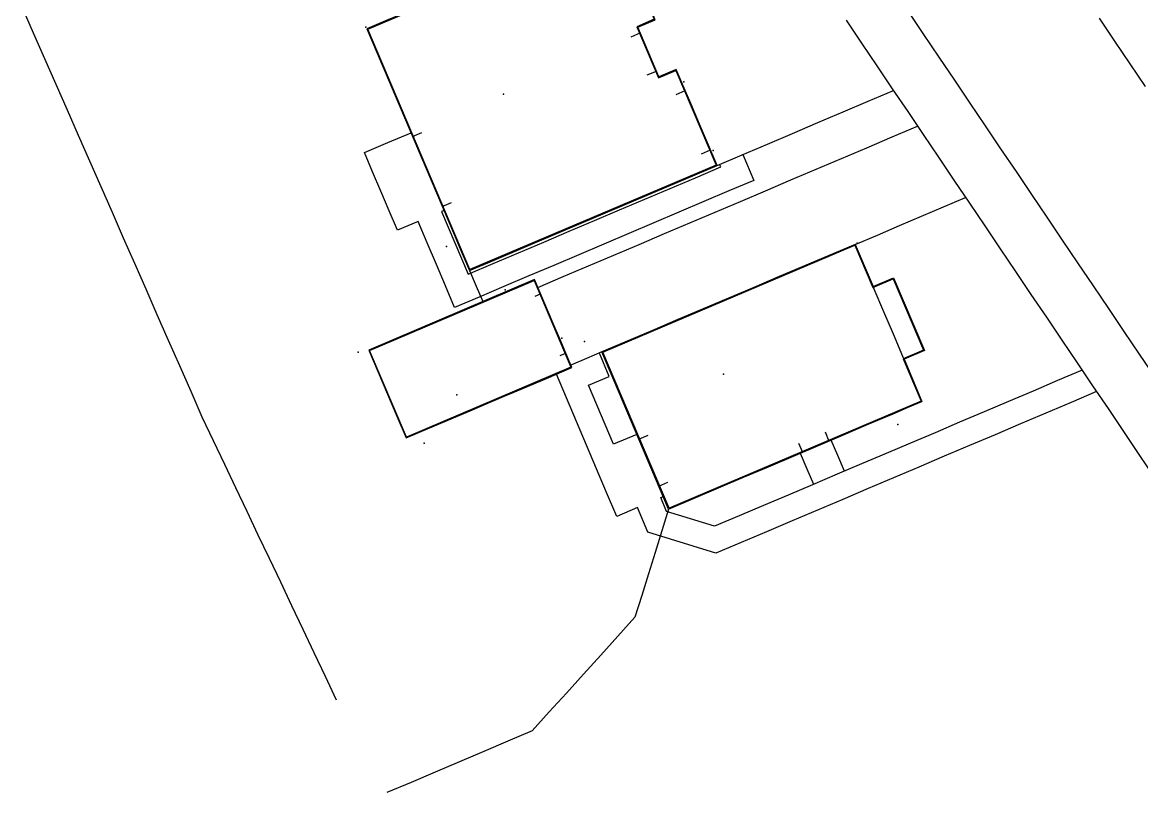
# Model space of a CAD drawing. Header units: metres. Extents: x 337936 to 338469, y 373266 to 374026.
# Drawn here: x 338021.15 to 338060.91, y 373618.78 to 373646.15 of the extents above; entities that cross this region are included whole.
import ezdxf

# ---------------------------------------------------------------- set-up
doc = ezdxf.new("R2010")
doc.units = ezdxf.units.M
for name, color, linetype in [('3D_LINES', 3, 'Continuous'), ('3D_Points', 1, 'Continuous'), ('PLOTS EXTERNAL LEVEL', 6, 'Continuous'), ('PLOTS FFL', 5, 'Continuous')]:
    doc.layers.add(name, color=color, linetype=linetype)

msp = doc.modelspace()

# ---------------------------------------------------------------- linework, layer by layer
at = {"layer": '3D_LINES'}
for points in [[(338032.314, 373622.072, 0), (338031.916, 373622.91, 0), (338031.518, 373623.747, 0), (338031.121, 373624.585, 0), (338030.723, 373625.422, 0), (338030.325, 373626.26, 0), (338029.927, 373627.097, 0), (338029.529, 373627.935, 0), (338029.132, 373628.772, 0), (338028.734, 373629.61, 0), (338028.336, 373630.447, 0), (338027.938, 373631.285, 0), (338027.54, 373632.123, 0), (338027.141, 373633.032, 0), (338026.741, 373633.941, 0), (338026.342, 373634.85, 0), (338025.942, 373635.76, 0), (338025.543, 373636.669, 0), (338025.143, 373637.578, 0), (338024.744, 373638.487, 0), (338024.344, 373639.396, 0), (338023.945, 373640.306, 0), (338023.545, 373641.215, 0), (338023.145, 373642.124, 0), (338022.746, 373643.033, 0), (338022.346, 373643.943, 0), (338021.947, 373644.852, 0), (338021.547, 373645.761, 0), (338021.148, 373646.67, 0)], [(338052.618, 373646.531, 33.936), (338053.166, 373645.72, 33.925), (338053.713, 373644.908, 33.913), (338054.261, 373644.096, 33.902), (338054.808, 373643.284, 33.891), (338055.356, 373642.473, 33.875), (338055.903, 373641.661, 33.855), (338056.451, 373640.849, 33.836), (338056.998, 373640.037, 33.817), (338057.546, 373639.226, 33.798), (338058.093, 373638.414, 33.797), (338058.641, 373637.602, 33.797), (338059.188, 373636.79, 33.796), (338059.736, 373635.979, 33.796), (338060.283, 373635.167, 33.795), (338060.831, 373634.355, 33.794), (338061.378, 373633.543, 33.785)], [(338034.22, 373646.271, 33.909), (338033.391, 373645.919, 33.909), (338033.755, 373645.061, 33.897), (338034.12, 373644.202, 33.885), (338034.484, 373643.343, 33.873), (338034.849, 373642.485, 33.862), (338035.213, 373641.626, 33.85), (338035.578, 373640.767, 33.838), (338035.942, 373639.909, 33.826), (338036.307, 373639.05, 33.814), (338036.671, 373638.191, 33.802), (338037.036, 373637.333, 33.81), (338037.915, 373637.706, 33.818), (338038.794, 373638.079, 33.826), (338039.674, 373638.453, 33.834), (338040.553, 373638.826, 33.842), (338041.432, 373639.199, 33.85), (338042.312, 373639.572, 33.858), (338043.191, 373639.946, 33.866), (338044.07, 373640.319, 33.873), (338044.95, 373640.692, 33.881), (338045.829, 373641.065, 33.889), (338045.517, 373641.8, 33.896), (338045.205, 373642.535, 33.901), (338044.893, 373643.27, 33.906), (338044.582, 373644.005, 33.911), (338044.382, 373644.474, 33.911), (338043.761, 373644.21, 33.911), (338043.385, 373645.095, 33.911), (338043.01, 373645.98, 33.911)], [(338050.412, 373646.225, 33.382), (338050.96, 373645.413, 33.382), (338051.507, 373644.601, 33.382), (338052.055, 373643.789, 33.382), (338052.603, 373642.978, 33.382), (338053.15, 373642.166, 33.382), (338053.698, 373641.354, 33.382), (338054.245, 373640.542, 33.382), (338054.793, 373639.731, 33.382), (338055.34, 373638.919, 33.382), (338055.888, 373638.107, 33.382), (338056.435, 373637.296, 33.382), (338056.983, 373636.484, 33.382), (338057.53, 373635.672, 33.382), (338058.078, 373634.86, 33.382), (338058.625, 373634.049, 33.382), (338059.173, 373633.237, 33.382), (338059.72, 373632.425, 33.382), (338060.268, 373631.613, 33.382), (338060.815, 373630.802, 33.382), (338061.363, 373629.99, 33.382)], [(338061.05, 373643.866, 33.868), (338060.504, 373644.675, 33.887), (338059.958, 373645.485, 33.906), (338059.412, 373646.294, 33.925)], [(338042.773, 373645.635, 33.927), (338043.098, 373645.773, 33.919)], [(338043.349, 373644.279, 33.927), (338043.673, 373644.417, 33.919)], [(338044.376, 373643.587, 33.909), (338044.7, 373643.725, 33.909)], [(338045.829, 373641.065, 33.856), (338046.724, 373641.445, 33.857), (338047.62, 373641.825, 33.869), (338048.515, 373642.206, 33.875), (338049.411, 373642.586, 33.88), (338050.307, 373642.966, 33.886), (338051.202, 373643.346, 33.891), (338052.098, 373643.726, 33.897)], [(338039.463, 373636.733, 33.827), (338040.362, 373637.115, 33.83), (338041.261, 373637.497, 33.832), (338042.161, 373637.879, 33.835), (338043.06, 373638.26, 33.837), (338043.959, 373638.642, 33.846), (338044.858, 373639.024, 33.865), (338045.758, 373639.406, 33.884), (338046.657, 373639.787, 33.864), (338047.556, 373640.169, 33.843), (338048.456, 373640.551, 33.851), (338049.355, 373640.932, 33.857), (338050.254, 373641.314, 33.862), (338051.154, 373641.696, 33.868), (338052.053, 373642.078, 33.873), (338052.952, 373642.459, 33.879)], [(338046.749, 373641.456, 33.803), (338047.14, 373640.535, 33.803), (338046.251, 373640.158, 33.803), (338045.362, 373639.781, 33.803), (338044.472, 373639.403, 33.803), (338043.583, 373639.026, 33.803), (338042.694, 373638.648, 33.803), (338041.805, 373638.271, 33.803), (338040.916, 373637.893, 33.803), (338040.027, 373637.516, 33.803), (338039.138, 373637.139, 33.803), (338038.248, 373636.761, 33.803), (338037.377, 373636.391, 33.803), (338036.506, 373636.022, 33.803), (338036.182, 373636.786, 33.803), (338035.857, 373637.55, 33.803), (338035.533, 373638.314, 33.803), (338035.209, 373639.078, 33.803), (338034.472, 373638.765, 33.803), (338034.179, 373639.455, 33.803), (338033.886, 373640.146, 33.803), (338033.593, 373640.836, 33.803), (338033.3, 373641.527, 33.803), (338034.128, 373641.878, 33.803), (338034.957, 373642.23, 33.803), (338035.25, 373641.539, 33.803), (338035.543, 373640.849, 33.803), (338035.836, 373640.159, 33.803), (338036.129, 373639.468, 33.803), (338036.037, 373639.429, 33.803), (338036.274, 373638.871, 33.803), (338036.511, 373638.313, 33.802), (338036.747, 373637.757, 33.802), (338036.983, 373637.202, 33.802), (338037.88, 373637.583, 33.802), (338038.778, 373637.964, 33.802), (338039.676, 373638.345, 33.802), (338040.574, 373638.726, 33.802), (338041.471, 373639.107, 33.802), (338042.369, 373639.488, 33.802), (338043.267, 373639.869, 33.802), (338044.164, 373640.25, 33.802), (338045.062, 373640.631, 33.802), (338045.96, 373641.012, 33.802), (338045.921, 373641.104, 33.802)], [(338035.013, 373642.097, 33.873), (338035.338, 373642.235, 33.89)], [(338045.271, 373641.479, 33.898), (338045.595, 373641.617, 33.898)], [(338036.068, 373639.611, 33.855), (338036.393, 373639.749, 33.872)], [(338050.74, 373638.261, 33.797), (338051.524, 373638.594, 33.797), (338052.309, 373638.927, 33.797), (338053.093, 373639.26, 33.797), (338053.877, 373639.593, 33.797), (338054.661, 373639.926, 33.797)], [(338044.109, 373628.858, 33.803), (338044.996, 373629.234, 33.803), (338045.883, 373629.611, 33.803), (338046.77, 373629.987, 33.803), (338047.657, 373630.364, 33.803), (338048.544, 373630.74, 33.803), (338049.43, 373631.117, 33.803), (338050.317, 373631.493, 33.803), (338051.204, 373631.87, 33.803), (338052.091, 373632.246, 33.803), (338052.601, 373632.462, 33.802), (338053.11, 373632.679, 33.802), (338052.771, 373633.476, 33.801), (338052.433, 373634.274, 33.8), (338052.094, 373635.071, 33.8), (338051.756, 373635.869, 33.799), (338051.417, 373636.666, 33.798), (338051.079, 373637.464, 33.797), (338050.74, 373638.261, 33.797), (338049.84, 373637.879, 33.797), (338048.94, 373637.497, 33.797), (338048.04, 373637.115, 33.797), (338047.14, 373636.733, 33.797), (338046.24, 373636.351, 33.797), (338045.34, 373635.969, 33.797), (338044.44, 373635.587, 33.797), (338043.54, 373635.205, 33.797), (338042.64, 373634.823, 33.797), (338041.74, 373634.441, 33.797)], [(338037.036, 373637.333, 33.825), (338037.27, 373636.78, 33.825), (338037.504, 373636.228, 33.825)], [(338033.452, 373634.508, 33.601), (338033.784, 373633.727, 33.6), (338034.115, 373632.945, 33.599), (338034.447, 373632.164, 33.598), (338034.778, 373631.383, 33.597), (338035.252, 373631.584, 33.596), (338036.156, 373631.967, 33.626), (338037.059, 373632.351, 33.655), (338037.962, 373632.734, 33.685), (338038.866, 373633.118, 33.714), (338039.769, 373633.501, 33.743), (338040.672, 373633.884, 33.773), (338040.456, 373634.394, 33.789), (338040.239, 373634.903, 33.806), (338039.941, 373635.605, 33.806), (338039.643, 373636.308, 33.806), (338039.345, 373637.01, 33.806)], [(338051.378, 373636.76, 33.82), (338052.102, 373637.067, 33.818), (338052.467, 373636.208, 33.818), (338052.832, 373635.348, 33.818), (338053.197, 373634.488, 33.818), (338052.473, 373634.18, 33.821)], [(338039.363, 373636.417, 33.826), (338039.561, 373636.501, 33.827)], [(338040.258, 373634.309, 33.8), (338040.456, 373634.393, 33.8)], [(338041.74, 373634.441, 33.841), (338041.187, 373634.206, 33.821), (338040.635, 373633.972, 33.8)], [(338058.8, 373633.79, 33.801), (338057.929, 373633.42, 33.804), (338057.058, 373633.051, 33.806), (338056.188, 373632.681, 33.808), (338055.317, 373632.312, 33.811), (338054.446, 373631.942, 33.813), (338053.575, 373631.572, 33.814), (338052.705, 373631.203, 33.814), (338051.834, 373630.833, 33.794), (338050.963, 373630.464, 33.774), (338050.093, 373630.094, 33.755), (338049.222, 373629.724, 33.735), (338048.351, 373629.355, 33.715), (338047.48, 373628.985, 33.695), (338046.61, 373628.616, 33.675), (338045.739, 373628.246, 33.655), (338044.887, 373628.511, 33.651), (338044.035, 373628.776, 33.647), (338043.829, 373629.263, 33.656), (338043.921, 373629.302, 33.658), (338043.609, 373630.039, 33.673), (338043.296, 373630.775, 33.687), (338042.983, 373631.511, 33.703), (338042.155, 373631.16, 33.683), (338041.857, 373631.86, 33.733), (338041.56, 373632.56, 33.811), (338041.263, 373633.261, 33.814), (338041.999, 373633.573, 33.841), (338041.647, 373634.402, 33.838)], [(338059.312, 373633.03, 33.793), (338058.411, 373632.647, 33.796), (338057.509, 373632.264, 33.798), (338056.607, 373631.882, 33.801), (338055.706, 373631.499, 33.801), (338054.804, 373631.116, 33.802), (338053.902, 373630.733, 33.802), (338053, 373630.351, 33.797), (338052.099, 373629.968, 33.776), (338051.197, 373629.585, 33.756), (338050.295, 373629.202, 33.735), (338049.394, 373628.82, 33.714), (338048.492, 373628.437, 33.694), (338047.59, 373628.054, 33.673), (338046.688, 373627.671, 33.652), (338045.787, 373627.289, 33.632), (338044.981, 373627.539, 33.628), (338044.175, 373627.79, 33.624), (338043.37, 373628.041, 33.62), (338043, 373628.911, 33.637), (338042.264, 373628.599, 33.62), (338041.907, 373629.441, 33.637), (338041.55, 373630.283, 33.653), (338041.192, 373631.125, 33.67), (338040.835, 373631.966, 33.736), (338040.477, 373632.808, 33.783), (338040.12, 373633.65, 33.78)], [(338043.054, 373631.343, 33.698), (338043.379, 373631.481, 33.706)], [(338050.356, 373630.206, 33.761), (338050.122, 373630.758, 33.771), (338049.887, 373631.31, 33.782), (338049.335, 373631.076, 33.769), (338048.782, 373630.842, 33.757), (338049.017, 373630.289, 33.746), (338049.251, 373629.737, 33.735)], [(338049.668, 373631.6, 33.787), (338049.806, 373631.275, 33.78)], [(338048.727, 373631.2, 33.765), (338048.864, 373630.876, 33.759)], [(338043.762, 373629.677, 33.666), (338044.086, 373629.815, 33.673)], [(338044.109, 373628.858, 33.65), (338043.87, 373628.089, 33.628), (338043.631, 373627.32, 33.606), (338043.391, 373626.551, 33.584), (338043.152, 373625.782, 33.562), (338042.913, 373625.012, 33.556), (338042.304, 373624.34, 33.563), (338041.695, 373623.667, 33.57), (338041.086, 373622.994, 33.577), (338040.477, 373622.321, 33.584), (338039.868, 373621.649, 33.592), (338039.26, 373620.976, 33.599), (338038.399, 373620.61, 33.6), (338037.539, 373620.245, 33.64), (338036.678, 373619.88, 33.683), (338035.818, 373619.515, 33.751), (338034.957, 373619.149, 33.751), (338034.097, 373618.784, 33.751)]]:
    msp.add_polyline3d(points, dxfattribs=at)
at = {"layer": '3D_Points'}
for p in [(338033.347, 373645.984, 33.9), (338044.652, 373644.035, 33.9), (338038.243, 373643.603, 34.05), (338045.687, 373641.598, 33.85), (338036.214, 373638.187, 33.825), (338050.805, 373638.306, 33.82), (338038.296, 373636.648, 33.825), (338040.311, 373634.934, 33.825), (338041.125, 373634.806, 33.825), (338033.081, 373634.435, 33.6), (338046.055, 373633.647, 33.975), (338036.578, 373632.912, 33.825), (338052.256, 373631.857, 33.825), (338035.418, 373631.195, 33.6)]:
    msp.add_point(p, dxfattribs=at)
at = {"layer": 'PLOTS EXTERNAL LEVEL'}
for points in [[(338043.631, 373646.244, 34.05), (338042.184, 373649.652, 34.05), (338033.391, 373645.919, 34.05), (338037.036, 373637.333, 34.05), (338045.829, 373641.065, 34.05), (338044.382, 373644.474, 34.05), (338043.761, 373644.21, 34.05), (338043.01, 373645.98, 34.05), (338043.631, 373646.244, 34.05)], [(338053.11, 373632.679, 33.975), (338044.109, 373628.858, 33.975), (338041.74, 373634.441, 33.975), (338050.74, 373638.261, 33.975), (338051.378, 373636.76, 33.975), (338052.102, 373637.067, 33.975), (338053.197, 373634.488, 33.975), (338052.473, 373634.18, 33.975), (338053.11, 373632.679, 33.975)], [(338033.452, 373634.508, 33.825), (338034.778, 373631.383, 33.825), (338040.672, 373633.884, 33.825), (338039.345, 373637.01, 33.825), (338033.452, 373634.508, 33.825)]]:
    msp.add_polyline3d(points, dxfattribs=at)
at = {"layer": 'PLOTS FFL'}
for points in [[(338043.598, 373646.257, 34.05), (338042.977, 373645.993, 34.05), (338043.748, 373644.177, 34.05), (338044.369, 373644.441, 34.05), (338045.796, 373641.079, 34.05), (338037.049, 373637.366, 34.05), (338033.424, 373645.906, 34.05), (338042.171, 373649.619, 34.05), (338043.598, 373646.257, 34.05)], [(338053.077, 373632.692, 33.975), (338044.123, 373628.891, 33.975), (338041.772, 373634.428, 33.975), (338050.727, 373638.229, 33.975), (338051.364, 373636.727, 33.975), (338052.089, 373637.035, 33.975), (338053.165, 373634.501, 33.975), (338052.44, 373634.193, 33.975), (338053.077, 373632.692, 33.975)], [(338033.485, 373634.495, 33.825), (338039.332, 373636.977, 33.825), (338040.639, 373633.898, 33.825), (338034.792, 373631.416, 33.825), (338033.485, 373634.495, 33.825)]]:
    msp.add_polyline3d(points, dxfattribs=at)

doc.saveas('drawing.dxf')
